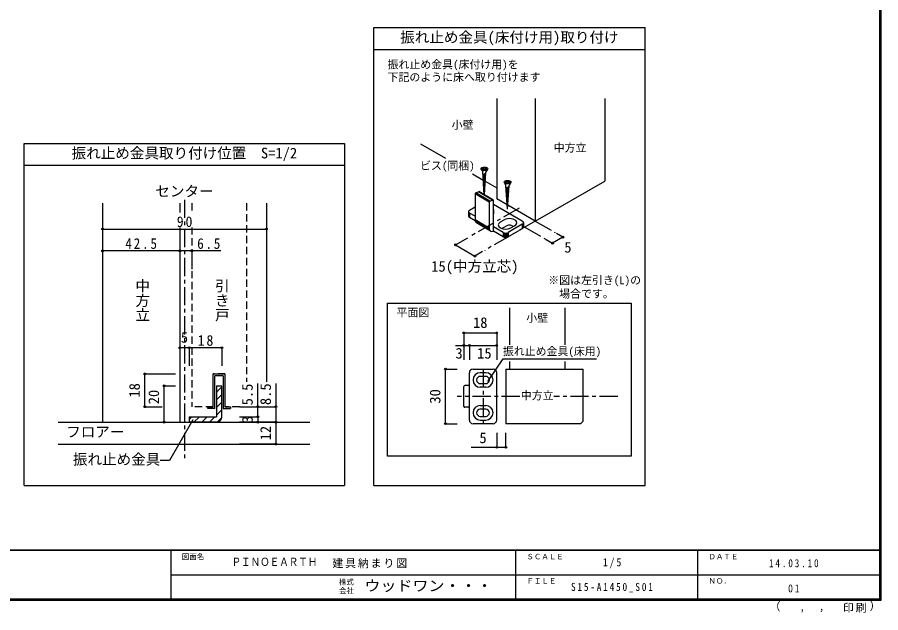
# Model space of a CAD drawing. Units: millimetres at full size, sheet at 1:5, with parts at other scales. Extents: x -973 to 977, y -718 to 696.
# Drawn here: x -209 to 977, y -718 to 100 of the extents above; entities that cross this region are included whole.
import ezdxf
from ezdxf.enums import TextEntityAlignment as Align

# ---------------------------------------------------------------- set-up
doc = ezdxf.new("R2010")
doc.units = ezdxf.units.MM
doc.header["$LTSCALE"] = 5
doc.header["$PDMODE"] = 32
doc.header["$PDSIZE"] = 2.5
doc.linetypes.add('CHAIN1', pattern=[8, 5, -1, 1, -1])
doc.linetypes.add('DASHED2', pattern=[3, 2, -1])
for name, color, linetype in [('0-6_扉', 6, 'Continuous'), ('0-7_金物', 7, 'Continuous'), ('0-A_文字', 3, 'Continuous'), ('0-B_寸法', 7, 'Continuous'), ('1-1_通り芯', 4, 'CHAIN1'), ('1-3_仕上げ', 2, 'Continuous'), ('1-4_枠', 3, 'Continuous'), ('1-6_扉', 7, 'DASHED2'), ('1-7_金物', 7, 'Continuous'), ('1-A_文字', 7, 'Continuous'), ('1-B_寸法', 7, 'Continuous'), ('F-1_枠', 6, 'Continuous'), ('F-A_文字', 7, 'Continuous')]:
    doc.layers.add(name, color=color, linetype=linetype)
doc.styles.add('@ＭＳ ゴシック', font='')
doc.styles.add('HG明朝B', font='')
doc.styles.add('ＭＳ ゴシック', font='')
doc.styles.get('@ＭＳ ゴシック').set_extended_font_data('@MS Gothic')
doc.styles.get('HG明朝B').set_extended_font_data('HG明朝B')
doc.styles.get('ＭＳ ゴシック').set_extended_font_data('MS Gothic')

msp = doc.modelspace()

# ---------------------------------------------------------------- linework, layer by layer
at = {"layer": '0-6_扉', "color": 2}
for p, q in [((449.128, -11.613), (449.128, -149.351)), ((502.161, -11.613), (502.161, -179.97)), ((597.62, -11.613), (597.62, -124.856)), ((502.161, -179.97), (597.62, -124.856)), ((463.625, -157.722), (449.128, -149.351)), ((502.161, -179.97), (464.35, -158.14))]:
    msp.add_line(p, q, dxfattribs=at)
at = {"layer": '0-6_扉', "color": 7}
for p, q in [((344.404, -73.58), (378.697, -93.379)), ((415.736, -114.763), (430.751, -123.432)), ((433.507, -125.023), (449.128, -134.042))]:
    msp.add_line(p, q, dxfattribs=at)
at = {"layer": '0-7_金物'}
for p, q in [((431.665, -105.961), (432.699, -105.961)), ((431.665, -107.477), (431.665, -105.961)), ((432.699, -107.477), (432.699, -105.961)), ((428.196, -109.249), (430.021, -112.409)), ((428.302, -107.477), (428.302, -108.511)), ((428.302, -107.477), (431.665, -107.477)), ((428.302, -108.511), (431.665, -108.511)), ((432.094, -143.711), (430.021, -112.409)), ((434.238, -113.983), (430.274, -116.228)), ((434.13, -115.611), (430.374, -117.738)), ((434.023, -117.24), (430.474, -119.249)), ((431.665, -110.027), (431.665, -108.511)), ((431.665, -110.027), (432.699, -110.027)), ((432.262, -143.811), (434.343, -112.409)), ((432.699, -107.477), (436.062, -107.477)), ((432.699, -108.511), (436.062, -108.511)), ((432.699, -110.027), (432.699, -108.511)), ((436.167, -109.249), (434.343, -112.409)), ((436.062, -108.511), (436.062, -107.477)), ((433.915, -118.868), (430.574, -120.759)), ((433.807, -120.496), (430.674, -122.269)), ((433.699, -122.124), (430.774, -123.78)), ((433.591, -123.752), (430.874, -125.29)), ((433.483, -125.38), (430.974, -126.801)), ((433.375, -127.008), (431.074, -128.311)), ((433.268, -128.636), (431.174, -129.822)), ((433.16, -130.265), (431.274, -131.332)), ((460.016, -127.62), (461.84, -130.78)), ((460.122, -125.848), (460.122, -126.882)), ((460.122, -125.848), (463.484, -125.848)), ((460.122, -126.882), (463.484, -126.882)), ((463.484, -124.332), (464.518, -124.332)), ((463.484, -125.848), (463.484, -124.332)), ((463.484, -128.398), (463.484, -126.882)), ((463.484, -128.398), (464.518, -128.398)), ((464.518, -125.848), (464.518, -124.332)), ((464.518, -125.848), (467.881, -125.848)), ((464.518, -126.882), (467.881, -126.882)), ((464.518, -128.398), (464.518, -126.882)), ((467.987, -127.62), (466.162, -130.78)), ((467.881, -126.882), (467.881, -125.848)), ((438.843, -153.734), (419.56, -142.243)), ((438.939, -153.433), (419.655, -141.942)), ((439.091, -153.145), (419.808, -141.654)), ((439.289, -152.89), (420.006, -141.399)), ((439.52, -152.685), (420.237, -141.194)), ((420.485, -141.053), (424.315, -139.446)), ((439.768, -152.544), (420.485, -141.053)), ((443.846, -150.87), (424.563, -139.379)), ((444.077, -150.881), (424.794, -139.39)), ((444.276, -150.97), (424.992, -139.479)), ((433.052, -131.893), (431.374, -132.842)), ((432.944, -133.521), (431.474, -134.353)), ((432.836, -135.149), (431.575, -135.863)), ((432.728, -136.777), (431.675, -137.374)), ((432.62, -138.405), (431.775, -138.884)), ((432.512, -140.033), (431.875, -140.394)), ((432.405, -141.662), (431.975, -141.905)), ((464.001, -163.399), (461.84, -130.78)), ((466.058, -132.354), (462.093, -134.599)), ((465.95, -133.983), (462.194, -136.109)), ((465.842, -135.611), (462.294, -137.62)), ((465.735, -137.239), (462.394, -139.13)), ((465.627, -138.867), (462.494, -140.641)), ((465.519, -140.495), (462.594, -142.151)), ((465.411, -142.123), (462.694, -143.661)), ((464.001, -163.399), (466.162, -130.78)), ((419.527, -142.537), (419.527, -178.261)), ((438.811, -154.028), (419.527, -142.537)), ((444.556, -193.836), (444.556, -151.617)), ((465.303, -143.751), (462.794, -145.172)), ((465.195, -145.38), (462.894, -146.682)), ((465.087, -147.008), (462.994, -148.193)), ((464.979, -148.636), (463.094, -149.703)), ((464.872, -150.264), (463.194, -151.214)), ((464.764, -151.892), (463.294, -152.724)), ((464.656, -153.52), (463.394, -154.234)), ((411.852, -164.749), (419.527, -160.318)), ((484.331, -180.058), (444.556, -157.094)), ((444.833, -163.728), (444.833, -169.852)), ((464.548, -155.148), (463.494, -155.745)), ((464.44, -156.776), (463.594, -157.255)), ((464.332, -158.405), (463.695, -158.766)), ((464.224, -160.033), (463.795, -160.276)), ((410.388, -166.79), (410.388, -172.913)), ((410.558, -167.537), (410.558, -173.661)), ((411.058, -168.233), (411.058, -174.357)), ((411.852, -168.831), (411.852, -174.955)), ((419.527, -173.262), (411.852, -168.831)), ((419.631, -179.446), (411.852, -174.955)), ((439.006, -191.35), (419.723, -179.86)), ((439.58, -192.676), (420.297, -181.185)), ((440.493, -193.638), (421.21, -182.148)), ((457.814, -195.367), (444.556, -187.712)), ((454.279, -181.078), (459.582, -178.017)), ((463.118, -186.182), (457.814, -189.243)), ((484.331, -184.14), (464.885, -195.367)), ((468.421, -189.243), (473.724, -186.182)), ((484.331, -184.14), (484.331, -190.264)), ((485.125, -183.542), (485.125, -189.666)), ((485.625, -182.846), (485.625, -188.97)), ((485.795, -182.099), (485.795, -188.223)), ((457.814, -201.491), (444.556, -193.836)), ((457.814, -195.367), (457.814, -201.491)), ((458.85, -195.826), (458.85, -201.95)), ((460.056, -196.114), (460.056, -202.238)), ((461.35, -196.213), (461.35, -202.336)), ((462.644, -196.114), (462.644, -202.238)), ((463.85, -195.826), (463.85, -201.95)), ((484.331, -190.264), (464.885, -201.491)), ((464.885, -195.367), (464.885, -201.491)), ((299.161, -292.72), (634.02, -292.72)), ((634.02, -292.72), (634.02, -502.839))]:
    msp.add_line(p, q, dxfattribs=at)
for points in [[(439.768, -152.544), (443.598, -150.937), (424.315, -139.446)], [(438.811, -154.028), (438.811, -189.751), (419.527, -178.261)], [(634.02, -502.839), (299.161, -502.839), (299.161, -292.72)]]:
    msp.add_lwpolyline(points, dxfattribs=at)
for centre in [(432.182, -107.994), (464.001, -126.365)]:
    msp.add_ellipse(centre, major_axis=(4.71, 0), ratio=0.5, dxfattribs=at)
for centre, major_axis, ratio, start_param, end_param in [((420.485, -142.136), (0.64, 1.074), 0.663414, 0.73181839, 2.30261472), ((424.315, -140.529), (0.64, 1.074), 0.663414, 6.22960554, 7.0150037), ((439.768, -153.626), (0.64, 1.074), 0.663414, 0.73181839, 2.30261472), ((443.598, -152.019), (0.64, 1.074), 0.663414, 5.44420737, 7.0150037), ((415.388, -166.79), (-5, 0), 0.57735, 5.49778714, 7.06858347), ((434.833, -163.728), (10, 0), 0.57735, 6.04714601, 6.5192246), ((415.388, -172.913), (-5, 0), 0.57735, 6.28318531, 7.06858347), ((434.833, -169.852), (10, 0), 0.57735, 6.04714601, 6.5192246), ((466.653, -182.099), (10, 0), 0.57735, 5.49778714, 8.6393798), ((425.272, -175.85), (3.839, 6.443), 0.663414, 2.30261472, 3.08801288), ((444.556, -187.341), (3.839, 6.443), 0.663414, 2.30261472, 3.87341104), ((461.35, -185.161), (10, 0), 0.57735, 2.35619449, 5.49778714), ((461.35, -191.285), (5, 0), 0.57735, 2.35619449, 2.78022553), ((466.653, -188.223), (5, 0), 0.57735, 0.26179939, 2.35619449), ((480.795, -182.099), (-5, 0), 0.57735, 2.35619449, 3.92699082), ((480.795, -188.223), (-5, 0), 0.57735, 2.35619449, 3.14159265), ((461.35, -193.326), (-5, 0), 0.57735, 0.78539816, 2.35619449), ((461.35, -199.45), (-5, 0), 0.57735, 0.78539816, 2.35619449)]:
    msp.add_ellipse(centre, major_axis=major_axis, ratio=ratio, start_param=start_param, end_param=end_param, dxfattribs=at)
at = {"layer": '0-A_文字'}
for p, q in [((280.297, 85.992), (653.009, 85.992)), ((280.297, -543.141), (280.297, 85.992)), ((653.009, -543.141), (653.009, 85.992)), ((280.297, 55.992), (653.009, 55.992)), ((-199.703, -543.141), (-199.703, -73.141)), ((-199.703, -73.141), (240.297, -73.141)), ((240.297, -73.141), (240.297, -543.141)), ((-199.703, -103.141), (240.297, -103.141)), ((-199.703, -543.141), (240.297, -543.141)), ((280.297, -543.141), (653.009, -543.141))]:
    msp.add_line(p, q, dxfattribs=at)
at = {"layer": '0-A_文字', "color": 4}
for p, q in [((437.018, -400.383), (458.242, -369.015)), ((458.242, -369.015), (586.23, -369.015))]:
    msp.add_line(p, q, dxfattribs=at)
at = {"layer": '0-B_寸法', "color": 4, "linetype": 'CHAIN1'}
for p, q in [((480.064, -162.109), (411.493, -201.699)), ((502.161, -179.97), (432.696, -220.075)), ((487.866, -188.223), (517.263, -205.195)), ((502.161, -179.97), (529.267, -195.62))]:
    msp.add_line(p, q, dxfattribs=at)
at = {"layer": '0-B_寸法', "color": 4}
for p, q in [((540.198, -201.931), (531.227, -196.751)), ((392.709, -212.543), (409.352, -202.934)), ((392.709, -212.543), (419.225, -227.853)), ((517.263, -205.195), (525.904, -210.184)), ((540.198, -201.931), (525.904, -210.184)), ((429.683, -221.815), (419.225, -227.853))]:
    msp.add_line(p, q, dxfattribs=at)
at = {"layer": '0-B_寸法'}
for p in [(540.198, -201.931), (392.709, -212.543), (525.904, -210.184), (419.225, -227.853)]:
    msp.add_point(p, dxfattribs=at)
at = {"layer": '1-1_通り芯'}
msp.add_line((20.297, -150.494), (20.297, -508.431), dxfattribs=at)
at = {"layer": '1-3_仕上げ'}
for p, q in [((-153.209, -456.084), (192.285, -456.084)), ((-153.209, -486.084), (192.285, -486.084))]:
    msp.add_line(p, q, dxfattribs=at)
at = {"layer": '1-4_枠'}
for p, q in [((-92.203, -155.293), (-92.203, -456.084)), ((14.047, -155.293), (14.047, -167.939)), ((132.797, -155.293), (132.797, -400.491)), ((14.047, -188.458), (14.047, -456.084)), ((461.611, -383.121), (461.611, -458.121)), ((461.611, -383.121), (567.861, -383.121)), ((567.861, -454.585), (567.861, -383.121)), ((564.325, -458.121), (461.611, -458.121)), ((567.861, -454.585), (564.325, -458.121))]:
    msp.add_line(p, q, dxfattribs=at)
at = {"layer": '1-4_枠', "color": 7}
for p, q in [((466.611, -299.171), (466.611, -349.744)), ((542.861, -299.171), (542.861, -349.744)), ((466.611, -372.712), (466.611, -383.121)), ((542.861, -372.712), (542.861, -383.121))]:
    msp.add_line(p, q, dxfattribs=at)
at = {"layer": '1-4_枠', "color": 4, "linetype": 'CHAIN1'}
for p, q in [((430.361, -383.121), (430.361, -458.121)), ((480.96, -420.621), (394.907, -420.621)), ((615.361, -420.621), (527.685, -420.621))]:
    msp.add_line(p, q, dxfattribs=at)
at = {"layer": '1-6_扉'}
for p, q in [((30.297, -155.293), (30.297, -167.939)), ((105.297, -155.293), (105.297, -400.491)), ((30.297, -188.458), (30.297, -434.834)), ((59.672, -434.834), (59.672, -389.834)), ((75.922, -389.834), (59.672, -389.834)), ((75.922, -389.834), (75.922, -434.834)), ((59.672, -434.834), (30.297, -434.834)), ((95.922, -434.834), (75.922, -434.834))]:
    msp.add_line(p, q, dxfattribs=at)
at = {"layer": '1-7_金物'}
for p, q in [((59.672, -434.834), (59.672, -389.834)), ((59.672, -389.834), (75.922, -389.834)), ((75.922, -389.834), (75.922, -434.834)), ((411.611, -453.121), (411.611, -388.121)), ((416.611, -383.121), (444.111, -383.121)), ((434.111, -388.121), (426.611, -388.121)), ((449.111, -453.121), (449.111, -388.121)), ((62.172, -437.334), (62.172, -392.334)), ((73.422, -392.334), (62.172, -392.334)), ((73.422, -392.334), (73.422, -437.334)), ((434.111, -393.121), (426.611, -393.121)), ((426.611, -403.121), (434.111, -403.121)), ((404.111, -434.371), (404.111, -406.871)), ((410.361, -405.621), (405.361, -405.621)), ((434.111, -408.121), (426.611, -408.121)), ((52.172, -434.834), (59.672, -434.834)), ((52.172, -437.334), (52.172, -434.834)), ((62.172, -437.334), (52.172, -437.334)), ((73.422, -437.334), (83.422, -437.334)), ((75.922, -434.834), (83.422, -434.834)), ((83.422, -434.834), (83.422, -437.334)), ((410.361, -435.621), (405.361, -435.621)), ((426.611, -433.121), (434.111, -433.121)), ((434.111, -438.121), (426.611, -438.121)), ((426.611, -448.121), (434.111, -448.121)), ((444.111, -458.121), (416.611, -458.121)), ((426.611, -453.121), (434.111, -453.121))]:
    msp.add_line(p, q, dxfattribs=at)
at = {"layer": '1-7_金物', "color": 3}
for p, q in [((64.047, -406.084), (71.547, -406.084)), ((64.047, -406.084), (64.047, -448.584)), ((71.547, -448.584), (71.547, -406.084)), ((26.547, -448.584), (26.547, -456.084)), ((26.547, -448.584), (64.047, -448.584)), ((64.047, -456.084), (26.547, -456.084))]:
    msp.add_line(p, q, dxfattribs=at)
at = {"layer": '1-7_金物', "color": 4}
for p, q in [((64.047, -414.79), (71.547, -407.29)), ((64.047, -425.397), (71.547, -417.897)), ((64.047, -436.003), (71.547, -428.503)), ((26.547, -452.29), (30.253, -448.584)), ((33.36, -456.084), (40.86, -448.584)), ((43.967, -456.084), (51.466, -448.584)), ((54.573, -456.084), (62.073, -448.584)), ((64.047, -446.61), (71.547, -439.11)), ((65.282, -455.982), (71.447, -449.816))]:
    msp.add_line(p, q, dxfattribs=at)
at = {"layer": '1-7_金物'}
for centre, radius, start, end in [((416.611, -388.121), 5, 90, 180), ((426.611, -398.121), 10, 90, 270), ((434.111, -398.121), 10, 270, 90), ((444.111, -388.121), 5, 0, 90), ((426.611, -398.121), 5, 90, 270), ((434.111, -398.121), 5, 270, 90), ((405.361, -406.871), 1.25, 90, 180), ((410.361, -406.871), 1.25, 0, 90), ((405.361, -434.371), 1.25, 180, 270), ((410.361, -434.371), 1.25, 270, 0), ((426.611, -443.121), 10, 90, 270), ((426.611, -443.121), 5, 90, 270), ((434.111, -443.121), 10, 270, 90), ((434.111, -443.121), 5, 270, 90), ((416.611, -453.121), 5, 180, 270), ((444.111, -453.121), 5, 270, 0)]:
    msp.add_arc(centre, radius, start, end, dxfattribs=at)
at = {"layer": '1-7_金物', "color": 3}
msp.add_arc((64.047, -448.584), 7.5, 270, 0, dxfattribs=at)
at = {"layer": '1-A_文字'}
for p, q in [((31.847, -452.872), (-0.445, -508.803)), ((-0.445, -508.803), (-12.945, -508.803))]:
    msp.add_line(p, q, dxfattribs=at)
at = {"layer": '1-B_寸法', "color": 4}
for p, q in [((-92.203, -190.723), (132.797, -190.723)), ((14.047, -220.723), (-92.203, -220.723)), ((-92.203, -220.723), (-92.203, -245.723)), ((14.047, -220.723), (14.047, -245.723)), ((70.297, -220.723), (14.047, -220.723)), ((30.297, -220.723), (30.297, -245.723)), ((404.111, -333.513), (404.111, -350.621)), ((26.547, -353.809), (14.047, -353.809)), ((14.047, -353.809), (14.047, -378.809)), ((71.547, -353.809), (26.547, -353.809)), ((26.547, -353.809), (26.547, -378.809)), ((71.547, -353.809), (71.547, -378.809)), ((392.546, -350.621), (411.611, -350.621)), ((404.111, -350.621), (404.111, -370.621)), ((411.611, -350.621), (449.111, -350.621)), ((411.611, -350.621), (411.611, -370.621)), ((449.111, -350.621), (449.111, -370.621)), ((-34.149, -389.834), (7.797, -389.834)), ((-34.149, -434.834), (-34.149, -389.834)), ((120.922, -448.584), (120.922, -402.991)), ((145.922, -402.991), (145.922, -456.084)), ((-7.733, -456.084), (-7.733, -406.084)), ((-7.733, -406.084), (7.797, -406.084)), ((-34.149, -434.834), (-10.369, -434.834)), ((95.922, -434.834), (145.922, -434.834)), ((-7.733, -456.084), (7.797, -456.084)), ((145.922, -456.084), (95.922, -456.084)), ((378.728, -458.121), (394.907, -458.121)), ((449.111, -470.621), (449.111, -490.637)), ((461.611, -490.637), (461.611, -470.621)), ((461.611, -490.637), (414.233, -490.637))]:
    msp.add_line(p, q, dxfattribs=at)
for points in [[(404.111, -333.513), (449.111, -333.513), (449.111, -350.621)], [(378.728, -458.121), (378.728, -383.121), (394.907, -383.121)], [(95.922, -448.584), (120.922, -448.584), (120.922, -456.084)], [(145.922, -456.084), (145.922, -486.084), (95.922, -486.084)]]:
    msp.add_lwpolyline(points, dxfattribs=at)
at = {"layer": '1-B_寸法'}
for p in [(-92.203, -190.723), (132.797, -190.723), (-92.203, -220.723), (14.047, -220.723), (30.297, -220.723), (404.111, -333.513), (449.111, -333.513), (14.047, -353.809), (26.547, -353.809), (71.547, -353.809), (404.111, -350.621), (411.611, -350.621), (449.111, -350.621), (-34.149, -389.834), (378.728, -383.121), (-7.733, -406.084), (-34.149, -434.834), (120.922, -434.834), (145.922, -434.834), (120.922, -448.584), (-7.733, -456.084), (120.922, -456.084), (145.922, -456.084), (378.728, -458.121), (145.922, -486.084), (449.111, -490.637), (461.611, -490.637)]:
    msp.add_point(p, dxfattribs=at)
at = {"layer": 'F-1_枠'}
for p, q in [((974.986, 695.833), (974.986, -700.833)), ((975.82, 695.833), (975.82, -700.833)), ((976.653, 695.833), (976.653, -700.833)), ((976.653, -631.667), (-973.347, -631.667)), ((976.653, -632.5), (-973.347, -632.5)), ((1.653, -632.5), (1.653, -699.167)), ((474.986, -632.5), (474.986, -699.167)), ((724.986, -632.5), (724.986, -699.167)), ((1.653, -665.833), (974.986, -665.834)), ((976.653, -699.167), (-973.347, -699.167)), ((976.653, -700), (-973.347, -700)), ((976.653, -700.833), (-973.347, -700.833))]:
    msp.add_line(p, q, dxfattribs=at)

# ---------------------------------------------------------------- texts
at = {"layer": '0-A_文字', "color": 7, "style": 'ＭＳ ゴシック'}
for s, height, p in [('振れ止め金具(床付け用)取り付け', 14.66, (316.653, 60.992)), ('振れ止め金具(床付け用)を', 11, (299.206, 26.533)), ('下記のように床へ取り付けます', 11, (299.206, 8.997)), ('小壁', 11, (387.315, -56.384)), ('振れ止め金具取り付け位置\u3000S=1/2', 14.66, (-134.703, -98.141)), ('中方立', 11, (527.39, -87.832)), ('平面図', 11, (311.603, -314.197)), ('小壁', 11, (489.736, -321.629)), ('中方立', 11, (482.236, -428.121))]:
    msp.add_text(s, height=height, dxfattribs=at).set_placement(p, align=Align.BOTTOM_LEFT)
at = {"layer": '0-B_寸法', "style": 'ＭＳ ゴシック'}
for s, height, p in [('ビス(同梱)', 11, (343.929, -112.509)), ('5', 14.66, (541.969, -227.5)), ('15(中方立芯)', 14.66, (359.225, -253.713)), ('※図は左引き(L)の', 11, (519.959, -269.859)), ('\u3000場合です。', 11, (519.959, -288.44))]:
    msp.add_text(s, height=height, dxfattribs=at).set_placement(p, align=Align.BOTTOM_LEFT)
at = {"layer": '1-A_文字', "style": 'ＭＳ ゴシック'}
for s, height, p in [('センター', 14.66, (-19.703, -150.494)), ('振れ止め金具(床用)', 11, (457.646, -367.516)), ('フロアー', 14.66, (-142.196, -481.084)), ('振れ止め金具', 14.66, (-132.945, -518.803))]:
    msp.add_text(s, height=height, dxfattribs=at).set_placement(p, align=Align.BOTTOM_LEFT)
at = {"layer": '1-A_文字', "style": '@ＭＳ ゴシック'}
for s, p in [('中方立', (-49.078, -258.653)), ('引き戸', (60.297, -258.653))]:
    msp.add_text(s, height=14.66, rotation=270, dxfattribs=at).set_placement(p, align=Align.BOTTOM_LEFT)
at = {"layer": '1-B_寸法', "style": 'ＭＳ ゴシック'}
for s, p in [('18', (416.611, -331.013)), ('5', (15.297, -351.309)), ('3', (392.546, -373.121)), ('15', (422.236, -373.121)), ('5', (425.361, -489.248))]:
    msp.add_text(s, height=14.66, dxfattribs=at).set_placement(p, align=Align.BOTTOM_LEFT)
for s, p in [('18', (-36.649, -422.334)), ('20', (-10.233, -431.484)), ('5.5', (118.422, -432.991)), ('8.5', (143.422, -432.632)), ('30', (376.228, -430.621)), ('3', (118.422, -457.334)), ('12', (143.422, -481.084))]:
    msp.add_text(s, height=14.66, rotation=90, dxfattribs=at).set_placement(p, align=Align.BOTTOM_LEFT)
at = {"layer": '1-B_寸法', "char_height": 14.66, "attachment_point": 7, "style": 'ＭＳ ゴシック'}
for s, insert in [('\\T1.27;\\W0.95;90', (9.672, -188.223)), ('\\T1.28;\\W0.9;42.5', (-60.953, -218.223)), ('\\T1.27;\\W0.9;6.5', (37.797, -218.223)), ('\\T1.27;\\W0.95;18', (38.422, -351.309))]:
    msp.add_mtext(s, dxfattribs=dict(at, insert=insert))
at = {"layer": 'F-A_文字', "style": 'ＭＳ ゴシック'}
for s, height, p in [('図面名', 7.331, (16.653, -646.667)), ('ＳＣＡＬＥ', 7.331, (489.986, -646.667)), ('ＤＡＴＥ', 7.331, (739.986, -646.667)), ('株式', 7.331, (232.486, -681.5)), ('ＦＩＬＥ', 7.331, (489.986, -680)), ('ＮＯ．', 7.331, (739.986, -680.001)), ('会社', 7.331, (232.486, -693.5)), ('（', 11, (823.992, -718.052)), ('）', 11, (961.387, -717.355)), (',', 11, (865.199, -718.052)), (',', 11, (891.686, -717.588))]:
    msp.add_text(s, height=height, dxfattribs=at).set_placement(p, align=Align.BOTTOM_LEFT)
at = {"layer": 'F-A_文字'}
for s, height, style, width, p in [('ＰＩＮＯＥＡＲＴＨ', 11, 'HG明朝B', 0.85, (84.986, -656.798)), ('ウッドワン・・・', 14.66, 'ＭＳ ゴシック', 1.1, (267.486, -692.5))]:
    msp.add_text(s, height=height, dxfattribs=dict(at, style=style, width=width)).set_placement(p, align=Align.BOTTOM_LEFT)
at = {"layer": 'F-A_文字', "char_height": 11, "attachment_point": 7, "style": 'ＭＳ ゴシック'}
for s, insert in [('\\T1.17;建具納まり図', (223.389, -656.667)), ('\\T1.38;\\W0.9;1/5', (594.986, -656.667)), ('\\T1.39;\\W0.85;14.03.10', (823.111, -655.417)), ('\\T1.39;\\W0.85;S15-A1450_S01', (551.236, -690.001)), ('\\T1.36;\\W0.9;01', (849.361, -690.001)), ('\\T1.17;印刷', (924.678, -717.82))]:
    msp.add_mtext(s, dxfattribs=dict(at, insert=insert))

doc.saveas('drawing.dxf')
